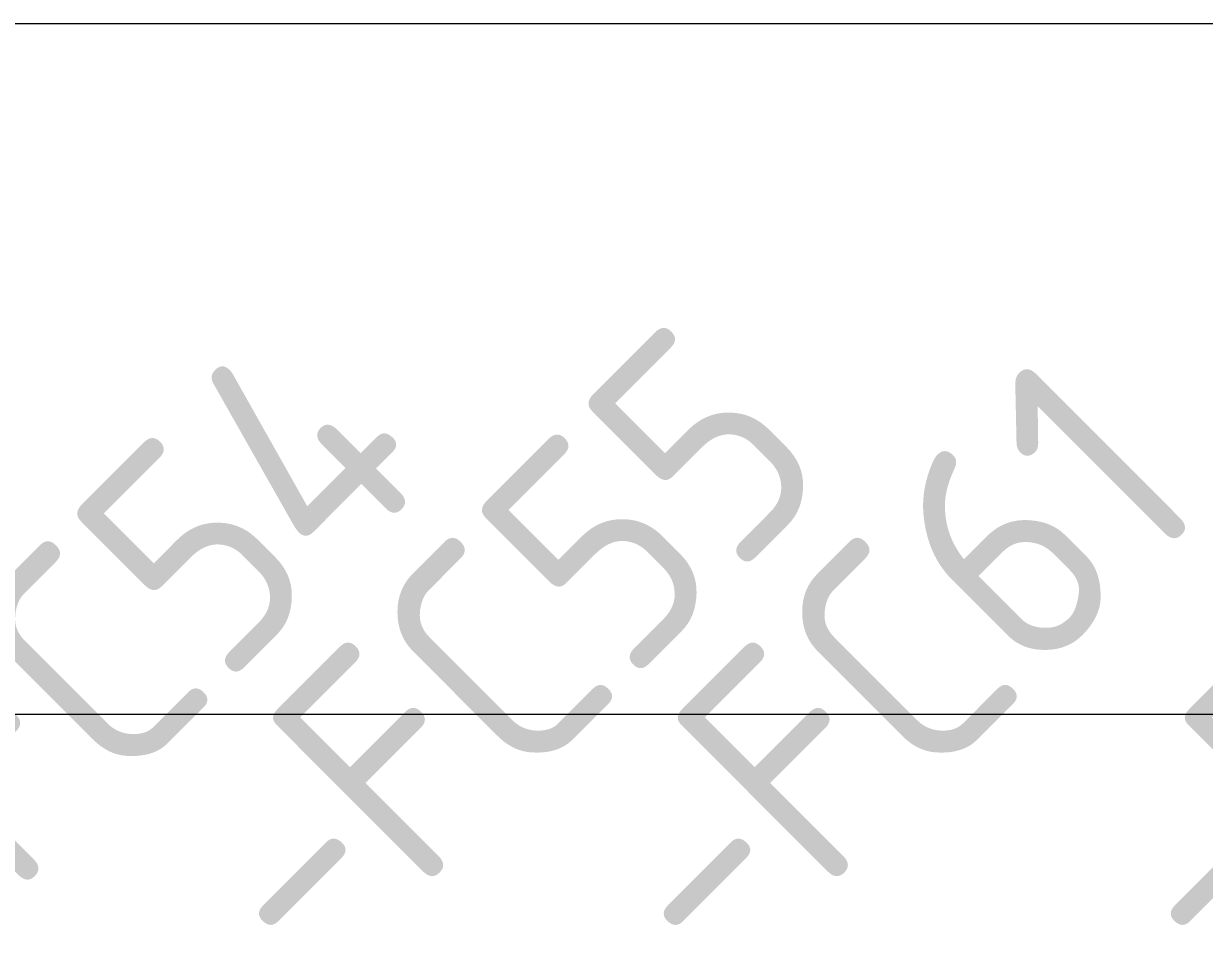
# Model space of a CAD drawing. Header units: millimetres. Extents: x 4137 to 6698, y 1400 to 3585.
# Drawn here: x 4496.1 to 4598.8, y 2421.8 to 2500.8 of the extents above; entities that cross this region are included whole.
import ezdxf

# ---------------------------------------------------------------- set-up
doc = ezdxf.new("R2010")
doc.units = ezdxf.units.MM
doc.layers.add('002-PI-Kabelska kanalica', color=150, linetype='Continuous')
doc.layers.add('SI-ORMAR-Tekst', color=7, linetype='Continuous', lineweight=5)
doc.styles.add('PI0', font='isocpeur.ttf', dxfattribs={"width": 0.9})

msp = doc.modelspace()

# ---------------------------------------------------------------- linework, layer by layer
at = {"layer": '002-PI-Kabelska kanalica', "color": 0, "linetype": 'ByBlock', "lineweight": 0}
for p, q in [((4370.95, 2500.78), (4985.95, 2500.78)), ((4370.95, 2440.78), (4985.95, 2440.78))]:
    msp.add_line(p, q, dxfattribs=at)

# ---------------------------------------------------------------- texts
at = {"layer": 'SI-ORMAR-Tekst', "color": 0, "linetype": 'ByBlock', "lineweight": 0, "style": 'PI0', "width": 0.9}
for s, p in [('-FC55', (4521.66, 2416.26)), ('-FC62', (4600.96, 2416.26)), ('-FC54', (4486.46, 2415.96)), ('-FC61', (4556.86, 2416.26))]:
    msp.add_text(s, height=20, rotation=45, dxfattribs=at).set_placement(p)

doc.saveas('drawing.dxf')
